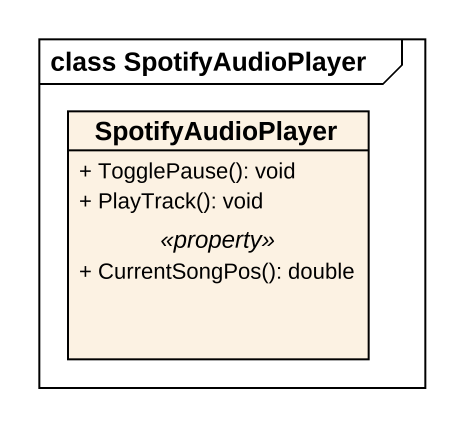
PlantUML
@startuml
mainframe class SpotifyAudioPlayer
hide circle
hide empty members
skinparam classAttributeIconSize 0
class SpotifyAudioPlayer {
  + TogglePause(): void
  + PlayTrack(): void
  .. <<property>> ..
  + CurrentSongPos(): double
}
@enduml
